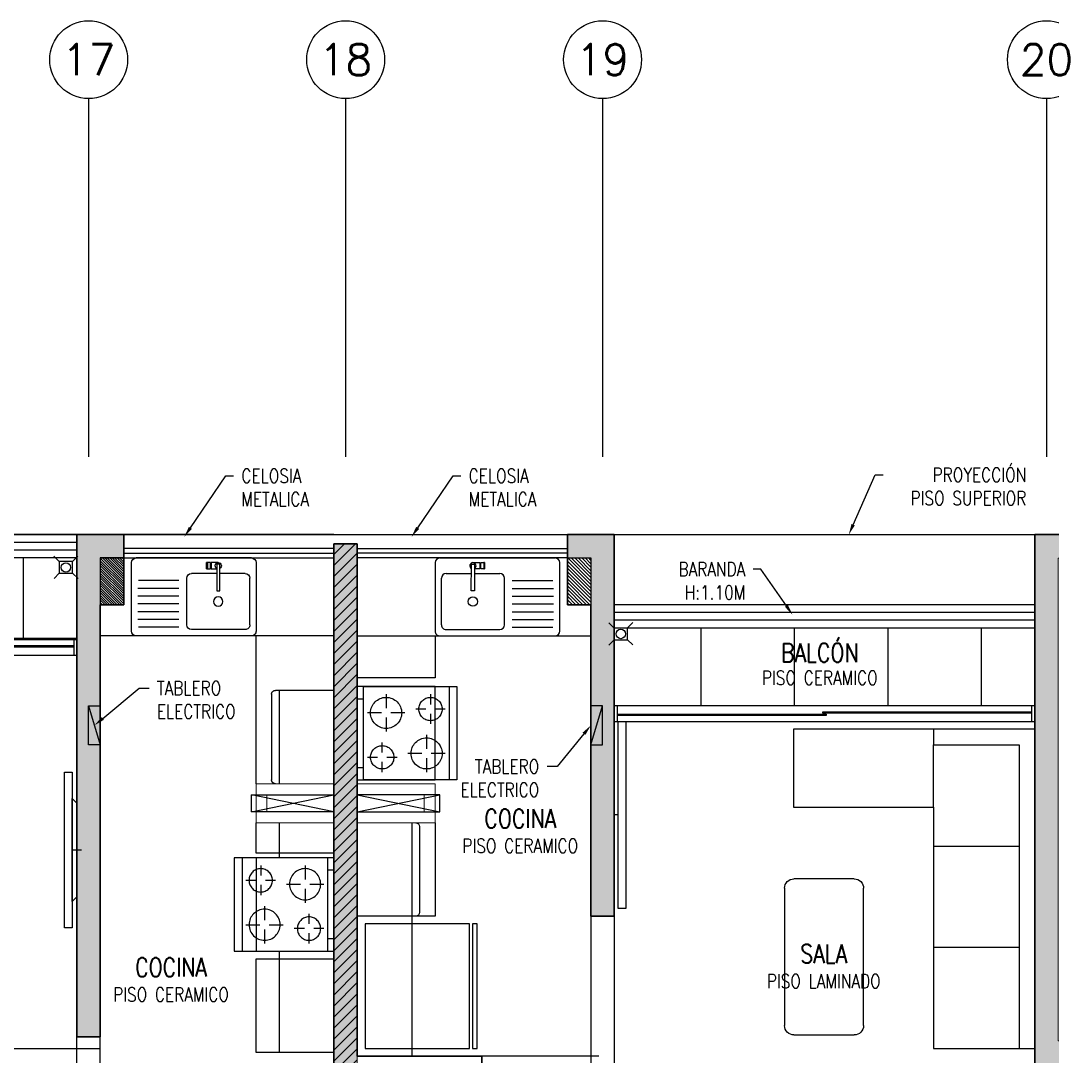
# Model space of a CAD drawing. Header units: millimetres. Extents: x 98 to 155, y -181 to 127.
# Drawn here: x 139.18 to 145.8, y -22.91 to -16.26 of the extents above; entities that cross this region are included whole.
import ezdxf
from ezdxf import colors
from ezdxf.entities.mleader import LeaderData, LeaderLine
from ezdxf.enums import TextEntityAlignment as Align
from ezdxf.math import Vec2, Vec3

# ---------------------------------------------------------------- set-up
doc = ezdxf.new("R2010")
doc.units = ezdxf.units.MM
doc.header["$LTSCALE"] = 15
doc.set_wipeout_variables(frame=1)
for name, pattern in [('HIDDEN2', [0.1875, 0.125, -0.0625]), ('PHANTOM', [63.5, 31.75, -6.35, 6.35, -6.35, 6.35, -6.35]), ('PHANTOM2', [1.25, 0.625, -0.125, 0.125, -0.125, 0.125, -0.125]), ('X-REF_DP_Arquitectura$0$HIDDEN', [0.375, 0.25, -0.125])]:
    doc.linetypes.add(name, pattern=pattern)
doc.layers.get('0').update_dxf_attribs({"color": 250})
for name, color, linetype, lineweight in [('A-01', 250, 'Continuous', 0), ('A-MURO ALTO', 250, 'Continuous', 20), ('A-MUROS', 252, 'Continuous', 30), ('A_20_Estructuras', 250, 'Continuous', 18)]:
    doc.layers.add(name, color=color, linetype=linetype, lineweight=lineweight)
for name, color, linetype in [('A-BARANDAS', 250, 'Continuous'), ('A-EJES', 250, 'PHANTOM'), ('A-HATCH', 250, 'Continuous'), ('A-MOBILIARIO', 250, 'Continuous'), ('A-MURO BAJO', 250, 'Continuous'), ('A-PROYECCIONES INT.', 250, 'HIDDEN2'), ('A-TEXTO-ACABADO PISO', 250, 'Continuous'), ('A_30_DispositivosSanit', 250, 'Continuous'), ('A_30_Equipamiento', 250, 'Continuous'), ('A_50_TextoAmbiente', 252, 'Continuous'), ('A_50_TextoIndicaciones', 250, 'Continuous'), ('A_50_Vigas', 250, 'X-REF_DP_Arquitectura$0$HIDDEN'), ('A_60_HatchEstructuras', 250, 'Continuous'), ('DLP_MOBILIARIO FIJO', 250, 'Continuous'), ('MURO CF 60', 250, 'Continuous')]:
    doc.layers.add(name, color=color, linetype=linetype)
doc.styles.add('ROMANS', font='romans.shx', dxfattribs={"width": 0.8})
doc.styles.add('TXT_COTAS', font='romans.shx', dxfattribs={"width": 0.8})

# ---------------------------------------------------------------- blocks, each defined once
blk = doc.blocks.new('EF-P112')
at = {"layer": 'A_60_HatchEstructuras'}
h = blk.add_hatch(color=256, dxfattribs=at)
h.dxf.hatch_style = 1
h.paths.add_polyline_path([(-2.55, 0), (-2.7, 0), (-2.7, -3.4), (-2.55, -3.4)])
h.paths.add_polyline_path([(0, 0), (-1.35, 0), (-1.35, -0.15), (-0.15, -0.15), (-0.15, -3.25), (-1.75, -3.25), (-1.75, -3.4), (0, -3.4)])
h.paths.add_polyline_path([(-3.5, -3.25), (-4.5, -3.25), (-4.5, -0.15), (-3.9, -0.15), (-3.9, 0), (-4.65, 0), (-4.65, -3.4), (-3.5, -3.4)])
h = blk.add_hatch(color=256, dxfattribs=at)
h.dxf.hatch_style = 1
h.paths.add_polyline_path([(-9, -0.06), (-9.15, -0.06), (-9.15, -6.175), (-10.65, -6.175), (-10.8, -6.175), (-10.8, -6.325), (-9, -6.325), (-9, -5.45), (-7.5, -5.45), (-7.5, -5.95), (-7.35, -5.95), (-7.35, -5.3), (-9, -5.3)])
h.paths.add_polyline_path([(-10.65, -0.15), (-10.5, -0.15), (-10.5, 0), (-10.8, 0), (-10.8, -3.225), (-10.65, -3.225)])
h.paths.add_polyline_path([(-7.35, 0), (-7.65, 0), (-7.65, -0.15), (-7.5, -0.15), (-7.5, -2.45), (-7.35, -2.45)])
at = {"elevation": 0}
for points in [[(-9.68, -1.78), (-9.15, -1.67)], [(-9.15, -1.78), (-9.68, -1.67)], [(-9.68, -1.78), (-9.15, -1.67)], [(-9.15, -1.78), (-9.68, -1.67)], [(-9, -1.67), (-8.47, -1.78)], [(-9, -1.78), (-8.47, -1.67)], [(-9, -1.67), (-8.47, -1.78)], [(-9, -1.78), (-8.47, -1.67)]]:
    blk.add_lwpolyline(points, dxfattribs=at)
at = {"layer": 'A_20_Estructuras'}
for points in [[(-10.65, -0.15), (-10.5, -0.15), (-10.5, 0), (-10.8, 0), (-10.8, -3.225), (-10.65, -3.225)], [(-9, -0.06), (-9.15, -0.06), (-9.15, -6.175), (-10.65, -6.175), (-10.65, -6.175), (-10.8, -6.175), (-10.8, -6.325), (-9, -6.325), (-9, -5.45), (-7.5, -5.45), (-7.5, -5.95), (-7.35, -5.95), (-7.35, -5.3), (-9, -5.3)], [(-7.35, 0), (-7.65, 0), (-7.65, -0.15), (-7.5, -0.15), (-7.5, -2.45), (-7.35, -2.45)], [(-3.5, -3.25), (-4.5, -3.25), (-4.5, -0.15), (-3.9, -0.15), (-3.9, 0), (-4.65, 0), (-4.65, -3.4), (-3.5, -3.4)]]:
    blk.add_lwpolyline(points, close=True, dxfattribs=at)
at = {"layer": 'A_50_Vigas'}
for p, q in [((-7.35, 0), (-4.65, 0)), ((-13.6, -3.2999), (-10.8, -3.2999)), ((-10.8, -3.2999), (-10.65, -3.2999))]:
    blk.add_line(p, q, dxfattribs=at)
for points in [[(-13.75, -0.475), (-13.75, 0), (-10.8, 0)], [(-10.5, 0), (-7.65, 0)], [(-7.5, -2.45), (-7.5, -5.3)], [(-7.35, -2.45), (-7.35, -5.3)], [(-10.8, -6.175), (-10.8, -3.225)], [(-10.65, -6.175), (-10.65, -3.225)]]:
    blk.add_lwpolyline(points, dxfattribs=at)
at = {"layer": 'A_50_Vigas', "elevation": 0}
for points in [[(-9.15, -1.78), (-9.68, -1.78), (-9.68, -1.67), (-9.15, -1.67)], [(-9, -1.78), (-8.47, -1.78), (-8.47, -1.67), (-9, -1.67)]]:
    blk.add_lwpolyline(points, dxfattribs=at)
blk = doc.blocks.new('A$C4BFA03A9')
for points in [[(0.06, -0.5), (0.11, -0.5), (0.11, 0.5), (0.06, 0.5)], [(0.03, -0.3), (0.06, -0.33), (0.06, 0.33), (0.03, 0.3)]]:
    blk.add_lwpolyline(points, close=True)
at = {"layer": 'A-PROYECCIONES INT.', "ltscale": 0.15}
blk.add_line((0.06, 0), (0, 0), dxfattribs=at)
blk = doc.blocks.new('A$C33FC7C8B')
at = {"ltscale": 0.5}
for p, q in [((0, 0, -0.0001), (0, 0.6, -0.0001)), ((0, 0.6, -0.0001), (0.6, 0.6, 0.0001)), ((0.08, 0.64, -0.0001), (0.52, 0.64, 0.0001)), ((0.08, 0.64, -0.0001), (0.08, 0.6, -0.0001)), ((0.52, 0.64, 0.0001), (0.52, 0.6, 0.0001)), ((0.6, 0.6, 0.0001), (0.6, 0, 0.0001)), ((0.145, 0.575, -0.0001), (0.145, 0.51, -0.0001)), ((0.43, 0.485, 0.0001), (0.43, 0.575, 0.0001)), ((0.05, 0.48, -0.0001), (0.115, 0.48, -0.0001)), ((0.175, 0.48, -0.0001), (0.24, 0.48, 0)), ((0.145, 0.45, -0.0001), (0.145, 0.385, -0.0001)), ((0.4, 0.455, 0), (0.31, 0.455, 0)), ((0.43, 0.335, 0.0001), (0.43, 0.425, 0.0001)), ((0.55, 0.455, 0.0001), (0.46, 0.455, 0.0001)), ((0.17, 0.225, -0.0001), (0.17, 0.315, -0.0001)), ((0.455, 0.2, 0.0001), (0.455, 0.265, 0.0001)), ((0.14, 0.195, -0.0001), (0.05, 0.195, -0.0001)), ((0.17, 0.075, -0.0001), (0.17, 0.165, -0.0001)), ((0.29, 0.195, 0), (0.2, 0.195, 0)), ((0.425, 0.17, 0.0001), (0.36, 0.17, 0)), ((0.455, 0.075, 0.0001), (0.455, 0.14, 0.0001)), ((0.55, 0.17, 0.0001), (0.485, 0.17, 0.0001)), ((0.6, 0.05, 0.0001), (0, 0.05, -0.0001)), ((0.6, 0, 0.0001), (0, 0, -0.0001))]:
    blk.add_line(p, q, dxfattribs=at)
for centre, radius in [((0.145, 0.48), 0.075), ((0.43, 0.455), 0.1), ((0.17, 0.195), 0.1), ((0.455, 0.17), 0.075)]:
    blk.add_circle(centre, radius, dxfattribs=at)
blk = doc.blocks.new('*U91')
blk.add_wipeout([(0, 0), (0, -0.0202), (0.17, -0.0202), (0.17, 0)])
blk.add_lwpolyline([(0, 0), (0.17, 0), (0.17, -0.0202), (0, -0.0202)], close=True)
blk = doc.blocks.new('LAV-COC_01')
for p, q in [((0.4, 0.8121, 0), (-0.04, 0.8121, 0)), ((-0.07, 0.0421, 0), (-0.07, 0.7821, 0)), ((0.225, 0.5071, 0), (0.225, 0.7721, 0)), ((0.275, 0.5071, 0), (0.275, 0.7721, 0)), ((0.325, 0.5071, 0), (0.325, 0.7721, 0)), ((0.375, 0.507, 0), (0.375, 0.768, 0)), ((0.43, 0.0421, 0), (0.43, 0.7821, 0)), ((0.03, 0.0821, 0), (0.03, 0.4271, 0)), ((0.36, 0.4571, 0), (0.06, 0.4571, 0)), ((0.39, 0.0821, 0), (0.39, 0.4271, 0)), ((-0.04, 0.0121, 0), (0.4, 0.0121, 0)), ((0.36, 0.0521, 0), (0.06, 0.0521, 0))]:
    blk.add_line(p, q)
at = {"extrusion": (-8.98137e-08, -2.25601e-18, 1)}
for p, q in [((0.075, 0.507, 0), (0.075, 0.768, 0)), ((0.125, 0.5071, 0), (0.125, 0.7721, 0)), ((0.175, 0.5071, 0), (0.175, 0.7721, 0))]:
    blk.add_line(p, q, dxfattribs=at)
at = {"extrusion": (-4.49068e-08, 3.60285e-08, 1), "elevation": 0}
for points in [[(0, 0.3296), (0, 0.3046), (-0.04, 0.3046), (-0.04, 0.3296)], [(0, 0.3296), (-0.04, 0.3296), (-0.04, 0.3246), (0, 0.3246)]]:
    blk.add_lwpolyline(points, close=True, dxfattribs=at)
blk.add_lwpolyline([(-0.04, 0.2546), (-0.04, 0.2996), (0, 0.2996), (0, 0.2646)], dxfattribs=at)
at = {"extrusion": (-4.49068e-08, 3.60285e-08, 1)}
blk.add_arc((-0.02, 0.2546, 0), 0.02, 29.99971, 329.99971, dxfattribs=at)
for centre, start_param, end_param in [((-0.04, 0.7821, 0), -0.785398, 0.785398), ((0.4, 0.7821, 0), -2.356194, -0.785398), ((0.06, 0.4271, 0), -0.785398, 0.785398), ((0.36, 0.4271, 0), -2.356194, -0.785398), ((0.06, 0.0821, 0), 0.785398, 2.356194), ((0.36, 0.0821, 0), 2.356194, 3.926991), ((-0.04, 0.0421, 0), 0.785398, 2.356194), ((0.4, 0.0421, 0), 2.356194, 3.926991)]:
    blk.add_ellipse(centre, major_axis=(-0.0212, 0.0212), ratio=1, start_param=start_param, end_param=end_param)
blk.add_ellipse((0.21, 0.2546, 0), major_axis=(-0.0212, 0.0212), ratio=1)
at = {"layer": 'A-01', "extrusion": (-4.49068e-08, 3.60285e-08, 1), "elevation": 0}
for points in [[(-0.0375, 0.2996), (-0.0375, 0.3046)], [(-0.02, 0.2996), (-0.02, 0.3046)], [(-0.0025, 0.2996), (-0.0025, 0.3046)]]:
    blk.add_lwpolyline(points, dxfattribs=at)
at = {"extrusion": (-4.49068e-08, 3.60285e-08, 1), "rotation": 359.9380941588614}
blk.add_blockref('*U91', (-0.03, 0.2648, 0), dxfattribs=at)
blk = doc.blocks.new('Tab.Electrico')
blk.add_hatch(color=256).paths.add_polyline_path([(0.075, 0), (0.075, 0.25), (0, 0)])
for p, q in [((0.075, 0.25), (0, 0)), ((0.075, 0.25), (0, 0.25)), ((0, 0.25), (0, 0)), ((0.075, 0), (0.075, 0.25)), ((0, 0), (0.075, 0))]:
    blk.add_line(p, q)
blk = doc.blocks.new('DPTO 75_D1')
at = {"layer": 'A-HATCH'}
h = blk.add_hatch(dxfattribs=at)
h.set_pattern_fill('ANSI31', color=256, scale=0.0035)
h.set_pattern_definition([(45, (-12.042183, -4.724965), (-0.007857724, 0.007857724), [])])
h.paths.add_polyline_path([(-0.15, 5.875), (-0.3, 5.875), (-0.3, 6.175), (-0.15, 6.175)])
h = blk.add_hatch(dxfattribs=at)
h.set_pattern_fill('_USER', color=256, scale=0.6, double=1, pattern_type=0)
h.set_pattern_definition([(0, (-7e-06, 6.175), (0, 0.6), []), (90, (-7e-06, 6.175), (-0.6, 4e-17), [])])
h.paths.add_polyline_path([(2.8, 6.175), (2.8, 5.65), (0, 5.65), (0, 6.175)])
at = {"layer": 'A-BARANDAS', "elevation": 0}
for points in [[(0, 6.275), (2.9, 6.275), (2.9, 5.85)], [(0, 6.225), (2.85, 6.225), (2.85, 5.85)]]:
    blk.add_lwpolyline(points, dxfattribs=at)
at = {"layer": 'A-HATCH'}
blk.add_lwpolyline([(-0.15, 5.875), (-0.3, 5.875), (-0.3, 6.175), (-0.15, 6.175)], close=True, dxfattribs=at)
blk.add_lwpolyline([(-0.15, 5.875), (-0.3, 5.875), (-0.3, 6.175), (-0.15, 6.175)], close=True, dxfattribs=at)
at = {"layer": 'A-MURO ALTO'}
for p, q in [((-1.65, 4.725), (-1.15, 4.725)), ((-1.15, 4.725), (-1.15, 4.475)), ((-1.65, 4.655), (-1.22, 4.655)), ((-1.22, 4.655), (-1.22, 4.545)), ((-1.22, 4.545), (-1.65, 4.545)), ((-1.15, 4.475), (-1.65, 4.475))]:
    blk.add_line(p, q, dxfattribs=at)
at = {"layer": 'A-MURO BAJO'}
for p, q in [((-1.65, 6.325), (-0.3, 6.325)), ((0.02, 5.65, 0), (2.78, 5.65, 0)), ((2.78, 5.55, 0), (0.02, 5.55, 0))]:
    blk.add_line(p, q, dxfattribs=at)
at = {"layer": 'A-MURO BAJO', "elevation": 0}
for points in [[(0, 6.325), (2.95, 6.325)], [(0, 6.175), (2.8, 6.175), (2.8, 5.85)]]:
    blk.add_lwpolyline(points, dxfattribs=at)
at = {"layer": 'A-MUROS'}
for p, q in [((-0.3, 6.325), (-0.3, 5.875)), ((0, 6.325), (-0.3, 6.325)), ((0, 3.1), (0, 6.325)), ((-1.65, 2.1), (-1.65, 6.265)), ((-0.3, 5.875), (-0.15, 5.875)), ((-0.15, 5.875), (-0.15, 3.1)), ((-0.15, 3.1), (0, 3.1))]:
    blk.add_line(p, q, dxfattribs=at)
at = {"layer": 'A-PROYECCIONES INT.'}
for p, q in [((-1.3, 4.725, 0), (-1.3, 5.325, 0)), ((-1.3, 4.25, 0), (-1.3, 4.475)), ((-1.3, 3, 0), (-1.3, 3.65, 0))]:
    blk.add_line(p, q, dxfattribs=at)
at = {"layer": 'A-PROYECCIONES INT.', "elevation": 0}
blk.add_lwpolyline([(-1.6499, 5.325), (-1.2749, 5.325, -0.414214), (-1.2499, 5.3), (-1.2499, 4.75, -0.414214), (-1.2749, 4.725)], format="xyb", dxfattribs=at)
at = {"layer": 'A-PROYECCIONES INT.'}
for points in [[(-1.65, 4.28), (-1.15, 4.28), (-1.15, 4.475)], [(-1.65, 3), (-1.15, 3), (-1.15, 3.6), (-1.65, 3.6)]]:
    blk.add_lwpolyline(points, dxfattribs=at)
blk.add_lwpolyline([(-1.15, 4.25), (-1.15, 3.65), (-1.65, 3.65), (-1.65, 4.25)], close=True, dxfattribs=at)
at = {"layer": 'DLP_MOBILIARIO FIJO', "elevation": 0}
for points in [[(0.02, 5.55), (0, 5.55), (0, 5.65), (0.02, 5.65)], [(1.46, 5.6125), (0.02, 5.6125), (0.02, 5.6025), (1.46, 5.6025)]]:
    blk.add_lwpolyline(points, close=True, dxfattribs=at)
blk.add_blockref('Tab.Electrico', (-0.15, 4.975))
at = {"layer": 'A-MOBILIARIO'}
blk.add_blockref('A$C4BFA03A9', (-0.03, 4.3, 0), dxfattribs=at)
at = {"layer": 'A-PROYECCIONES INT.', "ltscale": 0.5, "extrusion": (4.40218e-06, 0.000440452, 1), "rotation": 89.99999748287728}
blk.add_blockref('A$C33FC7C8B', (-1.01, 3.65, 0.0017), dxfattribs=at)
at = {"layer": 'A_30_Equipamiento', "extrusion": (-3.60285e-08, -4.49068e-08, 1), "rotation": 270}
blk.add_blockref('LAV-COC_01', (-1.1621, 6.105, 0), dxfattribs=at)
blk.add_lwpolyline([(-0.3, 6.205), (-1.65, 6.205), (-1.65, 6.235), (-0.3, 6.235)], close=True)
at = {"layer": 'A-MURO BAJO'}
blk.add_lwpolyline([(-0.3, 6.175), (-1.65, 6.175), (-1.65, 5.675), (-0.15, 5.675)], dxfattribs=at)
at = {"layer": 'A-PROYECCIONES INT.'}
blk.add_lwpolyline([(-1.15, 4.725), (-1.15, 5.675)], dxfattribs=at)
blk = doc.blocks.new('MESA CENTRO')
for p, q in [((-0.1937, 0), (0.1937, 0)), ((-0.2537, -0.9421), (-0.2537, -0.06)), ((0.2537, -0.06), (0.2537, -0.9421)), ((0.1937, -1.0021), (-0.1937, -1.0021))]:
    blk.add_line(p, q)
for centre, start, end in [((-0.1937, -0.06), 90, 180), ((0.1937, -0.06), 0, 90), ((-0.1937, -0.9421), 180, 270), ((0.1937, -0.9421), 270, 0)]:
    blk.add_arc(centre, 0.06, start, end)
blk = doc.blocks.new('SOFA SEC')
for p, q in [((0, 0.65), (0.1, 0.65)), ((0.1, 0.65), (0.1, 0.1)), ((0.5, 0.65), (0.1, 0.65)), ((0.75, 0.65), (0.75, 0.1)), ((1.4, 0.65), (1.4, 0.1)), ((0.1, 0.1), (2.05, 0.1))]:
    blk.add_line(p, q)
blk.add_lwpolyline([(0.5, 1.55), (0.5, 0.65), (2.05, 0.65), (2.05, 0), (0, 0), (0, 1.55)], close=True)
blk = doc.blocks.new('A$C67C01FD6')
blk.add_line((0.025, 0), (0, 0))
blk.add_lwpolyline([(0.025, 0.6), (0.075, 0.6), (0.075, -0.6), (0.025, -0.6), (0.025, 0.6)])
blk = doc.blocks.new('REFRI')
blk.add_wipeout([(0.4, 0), (-0.4, 0), (-0.4, -0.67), (0.4, -0.67)])
blk.add_wipeout([(-0.4, -0.69), (-0.4, -0.72), (0.4, -0.72), (0.4, -0.69)])
for points in [[(-0.4, 0), (-0.4, -0.67), (0.4, -0.67), (0.4, 0)], [(-0.4, -0.69), (-0.4, -0.72), (0.4, -0.72), (0.4, -0.69)]]:
    blk.add_lwpolyline(points, close=True)
blk = doc.blocks.new('DPTO 65_D1')
at = {"layer": 'A-HATCH'}
h = blk.add_hatch(dxfattribs=at)
h.set_pattern_fill('ANSI31', color=256, scale=0.005)
h.paths.add_polyline_path([(-0.0001, 6.475), (0.1499, 6.475), (0.1499, 6.775), (-0.0001, 6.775)])
h = blk.add_hatch(dxfattribs=at)
h.set_pattern_fill('_USER', color=256, scale=0.6, double=1, pattern_type=0)
h.set_pattern_definition([(0, (-0.15005, 6.325), (0, 0.6), []), (90, (-0.15005, 6.325), (-0.6, 4e-17), [])])
h.paths.add_polyline_path([(-2.8501, 6.325), (-0.1501, 6.325), (-0.1501, 5.825), (-2.8501, 5.825)])
blk.add_lwpolyline([(0.1499, 6.805), (1.4999, 6.805), (1.4999, 6.835), (0.1499, 6.835)], close=True)
for centre, start, end in [((1.1249, 5.05, 0), 90, 180), ((1.1249, 4.5, 0), 180, 270)]:
    blk.add_arc(centre, 0.025, start, end)
at = {"layer": 'A-BARANDAS', "elevation": 0}
for points in [[(-2.8501, 6.425), (-0.1501, 6.425)], [(-2.8501, 6.375), (-0.1501, 6.375)]]:
    blk.add_lwpolyline(points, dxfattribs=at)
at = {"layer": 'A-HATCH'}
blk.add_lwpolyline([(-0.0001, 6.475), (0.1499, 6.475), (0.1499, 6.775), (-0.0001, 6.775)], close=True, dxfattribs=at)
at = {"layer": 'A-MURO ALTO'}
for points in [[(1.4999, 5.325), (0.9999, 5.325), (0.9999, 5.075), (1.4999, 5.075)], [(1.4999, 5.255), (1.0699, 5.255), (1.0699, 5.145), (1.4999, 5.145)]]:
    blk.add_lwpolyline(points, dxfattribs=at)
at = {"layer": 'A-MURO BAJO'}
for p, q in [((1.6499, 6.925), (0.1499, 6.925)), ((-2.8301, 5.825, 0), (-0.1701, 5.825, 0)), ((-0.1701, 5.725, 0), (-2.8301, 5.725, 0))]:
    blk.add_line(p, q, dxfattribs=at)
at = {"layer": 'A-MURO BAJO', "elevation": 0}
for points in [[(-2.8501, 6.475), (-0.1501, 6.475)], [(-2.8501, 6.325), (-0.1501, 6.325)]]:
    blk.add_lwpolyline(points, dxfattribs=at)
at = {"layer": 'A-MUROS'}
for p, q in [((-2.8501, 6.925), (-3.6001, 6.925)), ((-2.8501, 3.525), (-2.8501, 6.925)), ((-0.1501, 4.475), (-0.1501, 6.925)), ((0.1499, 6.925, 0), (-0.1501, 6.925)), ((0.1499, 6.925, 0), (0.1499, 6.475)), ((1.4999, 6.865), (1.4999, 3.575)), ((1.4999, 6.865), (1.6499, 6.865)), ((-0.0001, 4.475), (-0.0001, 6.475)), ((0.1499, 6.475), (-0.0001, 6.475)), ((-0.0001, 4.475), (-0.1501, 4.475)), ((0.6999, 3.575), (0.6999, 2.775)), ((0.6999, 3.575), (1.4999, 3.575))]:
    blk.add_line(p, q, dxfattribs=at)
at = {"layer": 'A-PROYECCIONES INT.'}
for p, q in [((1.0999, 5.05), (1.0999, 4.5)), ((-0.0501, 3.575), (0.6999, 3.575))]:
    blk.add_line(p, q, dxfattribs=at)
at = {"layer": 'A-PROYECCIONES INT.', "elevation": 0}
blk.add_lwpolyline([(1.4999, 5.95), (1.4999, 5.35), (0.9999, 5.35), (0.9999, 5.95)], close=True, dxfattribs=at)
at = {"layer": 'A-PROYECCIONES INT.'}
blk.add_lwpolyline([(0.9999, 5.075), (0.9999, 4.475), (1.4999, 4.475)], dxfattribs=at)
at = {"layer": 'DLP_MOBILIARIO FIJO', "elevation": 0}
for points in [[(-2.8301, 5.725), (-2.8501, 5.725), (-2.8501, 5.825), (-2.8301, 5.825)], [(-1.4901, 5.7875), (-2.8301, 5.7875), (-2.8301, 5.7775), (-1.4901, 5.7775)], [(-0.1501, 5.725), (-0.1701, 5.725), (-0.1701, 5.825), (-0.1501, 5.825)], [(-1.5101, 5.7625), (-0.1701, 5.7625), (-0.1701, 5.7725), (-1.5101, 5.7725)]]:
    blk.add_lwpolyline(points, close=True, dxfattribs=at)
at = {"xscale": -1, "rotation": 180}
blk.add_blockref('Tab.Electrico', (-0.075, 5.825), dxfattribs=at)
at = {"layer": 'A-MOBILIARIO', "xscale": -1}
blk.add_blockref('A$C67C01FD6', (-0.1501, 5.125), dxfattribs=at)
at = {"layer": 'A-MOBILIARIO'}
for name, p, rotation in [('SOFA SEC', (-2.8501, 5.675, 0), 269.9995671478981), ('MESA CENTRO', (-1.4973, 4.7141, 0), 359.9999774208878)]:
    blk.add_blockref(name, p, dxfattribs=dict(at, rotation=rotation))
at = {"layer": 'A-PROYECCIONES INT.', "ltscale": 0.5, "extrusion": (4.40218e-06, -0.000440452, -1), "zscale": -0.9999999999999928, "rotation": 89.99999748287732}
blk.add_blockref('A$C33FC7C8B', (-0.8599, 5.35, -0.0025), dxfattribs=at)
at = {"layer": 'A_30_Equipamiento', "extrusion": (4.49068e-08, -3.60284e-08, -1), "zscale": -1.000000000000012, "rotation": 90}
blk.add_blockref('REFRI', (-1.4499, 4.025, 0), dxfattribs=at)
at = {"layer": 'A-PROYECCIONES INT.'}
blk.add_line((1.1499, 5.075), (1.1499, 3.575), dxfattribs=at)
at = {"layer": 'A_30_Equipamiento', "extrusion": (-3.60285e-08, 4.49068e-08, -1), "zscale": -1.000000000000001, "rotation": 270}
blk.add_blockref('LAV-COC_01', (-1.0121, 6.705, 0), dxfattribs=at)
at = {"layer": 'A-MURO BAJO'}
blk.add_lwpolyline([(0.1499, 6.775), (1.4999, 6.775), (1.4999, 6.275), (-0.0001, 6.275)], dxfattribs=at)
at = {"layer": 'A-PROYECCIONES INT.', "elevation": 0}
blk.add_lwpolyline([(1.4999, 6.005), (1.4999, 6.275), (0.9999, 6.275), (0.9999, 6.005)], close=True, dxfattribs=at)
blk = doc.blocks.new('Ejes_Torre C')
at = {"layer": 'A-EJES', "linetype": 'PHANTOM2'}
for points in [[(37.975, 16.65), (37.975, 14.35)], [(39.625, 16.65), (39.625, 14.35)], [(41.275, 16.65), (41.275, 14.35)], [(44.125, 16.65), (44.125, 14.35)]]:
    blk.add_lwpolyline(points, dxfattribs=at)
at = {"layer": 'A-EJES', "linetype": 'Continuous'}
for centre in [(37.975, 16.9), (39.625, 16.9), (41.275, 16.9), (44.125, 16.9)]:
    blk.add_circle(centre, 0.25, dxfattribs=at)
at = {"layer": 'A-EJES', "linetype": 'Continuous', "style": 'ROMANS'}
for s, p in [('17', (37.975, 16.9)), ('18', (39.625, 16.9)), ('19', (41.275, 16.9)), ('20', (44.125, 16.9))]:
    blk.add_text(s, height=0.2, dxfattribs=at).set_placement(p, align=Align.MIDDLE_CENTER)
blk = doc.blocks.new('0-sumidero')
for p, q in [((-0.0421, 0.0382), (-0.0763, 0.0724)), ((0.0435, 0.0382), (0.0777, 0.0724)), ((0.0435, 0.0382), (-0.0421, 0.0382)), ((-0.0421, 0.0382), (-0.0421, -0.0369)), ((0.0435, -0.0369), (0.0435, 0.0382)), ((-0.0421, -0.0369), (-0.0763, -0.0711)), ((-0.0421, -0.0369), (0.0435, -0.0369)), ((0.0435, -0.0369), (0.0777, -0.0711))]:
    blk.add_line(p, q)
blk.add_circle((0, 0), 0.0303)
blk = doc.blocks.new('sum')
at = {"layer": 'A_30_DispositivosSanit', "rotation": 45.00000007321594}
blk.add_blockref('0-sumidero', (0, 0), dxfattribs=at)

msp = doc.modelspace()

# ---------------------------------------------------------------- block references
msp.add_blockref('EF-P112', (150.3419, -19.5586))

# ---------------------------------------------------------------- next in the draw order: block references
at = {"xscale": -1}
msp.add_blockref('DPTO 75_D1', (139.5419, -25.8834), dxfattribs=at)

# ---------------------------------------------------------------- next in the draw order: block references
msp.add_blockref('DPTO 65_D1', (142.8418, -26.4834), dxfattribs=at)
at = {"layer": 'A_30_DispositivosSanit', "rotation": 315.4214501941968}
msp.add_blockref('sum', (139.4705, -19.7692, 0), dxfattribs=at)

# ---------------------------------------------------------------- next in the draw order: texts
at = {"layer": 'A-TEXTO-ACABADO PISO', "insert": (140.1457, -22.4671), "char_height": 0.09, "attachment_point": 2, "style": 'ROMANS'}
msp.add_mtext_dynamic_manual_height_columns('PISO CERAMICO', width=1.20225, gutter_width=12.5, heights=[0], dxfattribs=at)
at = {"layer": 'A_50_TextoAmbiente', "style": 'ROMANS', "width": 0.8}
msp.add_text('COCINA', height=0.12, dxfattribs=at).set_placement((140.1457, -22.3965, 0), align=Align.CENTER)

# ---------------------------------------------------------------- next in the draw order: leaders
at = {"layer": 'A_50_TextoIndicaciones'}
ml = msp.add_multileader_mtext('Standard', dxfattribs=at)
ml.set_content('\\pxsm1;BARANDA \\P\\pt16;H:1.10M', color=256, style='TXT_COTAS')
ml.set_leader_properties(color=256)
ml.build(insert=Vec2(0, 0))
ml.multileader.update_dxf_attribs({"dogleg_length": 0.05, "arrow_head_size": 0.07})
ctx = ml.context
ctx.base_point, ctx.char_height, ctx.arrow_head_size, ctx.landing_gap_size, ctx.plane_origin = Vec3(138.4085, -19.2968), 0.09, 0.07, 0.05, Vec3(137.9988, -19.7138)
notes = []
notes.append((ctx, [(0, (1, 1, 0), (138.3585, -19.2968), (1, 0), 0.05, [(0, [(138.1487, -19.6272)], 0, [])])]))
ctx.mtext.insert, ctx.mtext.width, ctx.mtext.defined_height, ctx.mtext.flow_direction = Vec3(138.4585, -19.2518), 1.102183, 0.8046, 5
ml = msp.add_multileader_mtext('Standard', dxfattribs=at)
ml.set_content('\\pxsm1,t16;TABLERO ELECTRICO', color=256, style='TXT_COTAS')
ml.set_leader_properties(color=256)
ml.build(insert=Vec2(0, 0))
ml.multileader.update_dxf_attribs({"dogleg_length": 0.05, "arrow_head_size": 0.07})
ctx = ml.context
ctx.base_point, ctx.char_height, ctx.arrow_head_size, ctx.landing_gap_size, ctx.plane_origin = Vec3(140.0048, -20.5436), 0.09, 0.07, 0.05, Vec3(139.5261, -20.5645)
notes.append((ctx, [(0, (1, 1, 0), (139.9404, -20.5436), (1, 0), 0.0644, [(0, [(139.6544, -20.7834)], 0, [])])]))
ctx.mtext.insert, ctx.mtext.width, ctx.mtext.defined_height, ctx.mtext.flow_direction = Vec3(140.0548, -20.4986), 0.665701, 0.3008, 5
for ctx, leaders in notes:
    for number, flags, end, landing, length, lines in leaders:
        leader = LeaderData()
        leader.index, (leader.has_last_leader_line, leader.has_dogleg_vector, leader.attachment_direction) = number, flags
        leader.last_leader_point, leader.dogleg_vector, leader.dogleg_length = Vec3(end), Vec3(landing), length
        for number, points, colour, breaks in lines:
            line = LeaderLine()
            line.index, line.vertices, line.color, line.breaks = number, Vec3.list(points), colors.encode_raw_color(colour), breaks
            leader.lines.append(line)
        ctx.leaders.append(leader)

# ---------------------------------------------------------------- next in the draw order: hatches: boundary and pattern name
at = {"layer": 'MURO CF 60'}
h = msp.add_hatch(dxfattribs=at)
h.set_pattern_fill('_USER', color=256, scale=0.05, angle=45, pattern_type=0)
h.set_pattern_definition([(45, (128.671876, -2.083635), (-0.03535534, 0.03535534), [])])
h.paths.add_polyline_path([(141.1919, -19.6184), (141.3419, -19.6184), (141.3419, -25.8834), (141.1919, -25.8834)])

# ---------------------------------------------------------------- next in the draw order: block references
at = {"layer": 'A-EJES'}
msp.add_blockref('Ejes_Torre C', (101.6419, -33.4084), dxfattribs=at)
at = {"layer": 'A_30_DispositivosSanit', "rotation": 315.4214501941968}
msp.add_blockref('sum', (143.0335, -20.1965, 0), dxfattribs=at)

# ---------------------------------------------------------------- next in the draw order: texts
at = {"layer": 'A-TEXTO-ACABADO PISO', "char_height": 0.09, "attachment_point": 2, "style": 'ROMANS'}
for s, width, insert in [('PISO CERAMICO', 1.20225, (144.3116, -20.4334)), ('PISO CERAMICO', 1.20225, (142.3881, -21.5129)), ('PISO LAMINADO', 1.034523, (144.3367, -22.3816, 0))]:
    msp.add_mtext_dynamic_manual_height_columns(s, width=width, gutter_width=12.5, heights=[0], dxfattribs=dict(at, insert=insert))
at = {"layer": 'A_50_TextoAmbiente', "style": 'ROMANS', "width": 0.8}
for s, p in [('BALCÓN', (144.3119, -20.3767, 0)), ('COCINA', (142.3881, -21.4423, 0)), ('SALA', (144.3368, -22.3103, 0))]:
    msp.add_text(s, height=0.12, dxfattribs=at).set_placement(p, align=Align.CENTER)

# ---------------------------------------------------------------- next in the draw order: leaders
at = {"layer": 'A_50_TextoIndicaciones'}
ml = msp.add_multileader_mtext('Standard', dxfattribs=at)
ml.set_content('\\pxsm1,t16;CELOSIA\\PMETALICA', color=256, style='TXT_COTAS')
ml.set_leader_properties(color=256)
ml.build(insert=Vec2(0, 0))
ml.multileader.update_dxf_attribs({"dogleg_length": 0.05, "arrow_head_size": 0.07})
ctx = ml.context
ctx.base_point, ctx.char_height, ctx.arrow_head_size, ctx.landing_gap_size, ctx.plane_origin = Vec3(140.5475, -19.1808), 0.09, 0.07, 0.05, Vec3(140.0961, -19.3932)
notes = []
notes.append((ctx, [(0, (1, 1, 0), (140.4975, -19.1808), (1, 0), 0.05, [(0, [(140.2309, -19.5727)], 0, [])])]))
ctx.mtext.insert, ctx.mtext.width, ctx.mtext.defined_height, ctx.mtext.flow_direction = Vec3(140.5975, -19.1358), 1.024058, 0.5146, 5
ml = msp.add_multileader_mtext('Standard', dxfattribs=at)
ml.set_content('\\pxsm1,t16;CELOSIA\\PMETALICA', color=256, style='TXT_COTAS')
ml.set_leader_properties(color=256)
ml.build(insert=Vec2(0, 0))
ml.multileader.update_dxf_attribs({"dogleg_length": 0.05, "arrow_head_size": 0.07})
ctx = ml.context
ctx.base_point, ctx.char_height, ctx.arrow_head_size, ctx.landing_gap_size, ctx.plane_origin = Vec3(142.0068, -19.1808), 0.09, 0.07, 0.05, Vec3(141.5555, -19.3932)
notes.append((ctx, [(0, (1, 1, 0), (141.9568, -19.1808), (1, 0), 0.05, [(0, [(141.6902, -19.5727)], 0, [])])]))
ctx.mtext.insert, ctx.mtext.width, ctx.mtext.defined_height, ctx.mtext.flow_direction = Vec3(142.0568, -19.1358), 1.024058, 0.5146, 5
ml = msp.add_multileader_mtext('Standard', dxfattribs=at)
ml.set_content('\\pxsm1,qr,t16;PROYECCIÓN PISO SUPERIOR', color=256, style='TXT_COTAS')
ml.set_leader_properties(color=256)
ml.build(insert=Vec2(0, 0))
ml.multileader.update_dxf_attribs({"dogleg_length": 0.05, "arrow_head_size": 0.07})
ctx = ml.context
ctx.base_point, ctx.char_height, ctx.arrow_head_size, ctx.landing_gap_size, ctx.plane_origin = Vec3(144.7181, -19.1737), 0.09, 0.07, 0.1, Vec3(145.4981, -18.6619)
ctx.text_align_type = 2
notes.append((ctx, [(1, (1, 1, 0), (144.6681, -19.1737), (1, 0), 0.05, [(0, [(144.4975, -19.5587)], 0, [])])]))
ctx.mtext.insert, ctx.mtext.width, ctx.mtext.defined_height, ctx.mtext.alignment, ctx.mtext.flow_direction = Vec3(145.6375, -19.1287), 0.872823, 0.8046, 3, 5
ml = msp.add_multileader_mtext('Standard', dxfattribs=at)
ml.set_content('\\pxsm1;BARANDA \\P\\pt16;H:1.10M', color=256, style='TXT_COTAS')
ml.set_leader_properties(color=256)
ml.build(insert=Vec2(0, 0))
ml.multileader.update_dxf_attribs({"dogleg_length": 0.05, "arrow_head_size": 0.07})
ctx = ml.context
ctx.base_point, ctx.char_height, ctx.arrow_head_size, ctx.landing_gap_size, ctx.plane_origin = Vec3(143.3235, -19.7805), 0.09, 0.07, 0.05, Vec3(144.2869, -20.1036)
ctx.text_align_type = 2
notes.append((ctx, [(0, (1, 1, 0), (143.933, -19.7805), (-1, 0), 0.05, [(0, [(144.137, -20.0731)], 0, [])])]))
ctx.mtext.insert, ctx.mtext.width, ctx.mtext.defined_height, ctx.mtext.alignment, ctx.mtext.flow_direction = Vec3(143.833, -19.7355), 1.149951, 0.8046, 3, 5
ml = msp.add_multileader_mtext('Standard', dxfattribs=at)
ml.set_content('\\pxsm1,t16;TABLERO ELECTRICO', color=256, style='TXT_COTAS')
ml.set_leader_properties(color=256)
ml.build(insert=Vec2(0, 0))
ml.multileader.update_dxf_attribs({"dogleg_length": 0.05, "arrow_head_size": 0.07})
ctx = ml.context
ctx.base_point, ctx.char_height, ctx.arrow_head_size, ctx.landing_gap_size, ctx.plane_origin = Vec3(141.9218, -21.0467), 0.09, 0.07, 0.05, Vec3(143.0077, -21.0258)
ctx.text_align_type = 2
notes.append((ctx, [(0, (1, 1, 0), (142.6245, -21.0467), (-1, 0), 0.0644, [(0, [(142.8419, -20.7834)], 0, [])])]))
ctx.mtext.insert, ctx.mtext.width, ctx.mtext.defined_height, ctx.mtext.alignment, ctx.mtext.flow_direction = Vec3(142.5101, -21.0017), 0.665701, 0.3008, 3, 5
for ctx, leaders in notes:
    for number, flags, end, landing, length, lines in leaders:
        leader = LeaderData()
        leader.index, (leader.has_last_leader_line, leader.has_dogleg_vector, leader.attachment_direction) = number, flags
        leader.last_leader_point, leader.dogleg_vector, leader.dogleg_length = Vec3(end), Vec3(landing), length
        for number, points, colour, breaks in lines:
            line = LeaderLine()
            line.index, line.vertices, line.color, line.breaks = number, Vec3.list(points), colors.encode_raw_color(colour), breaks
            leader.lines.append(line)
        ctx.leaders.append(leader)

doc.saveas('drawing.dxf')
